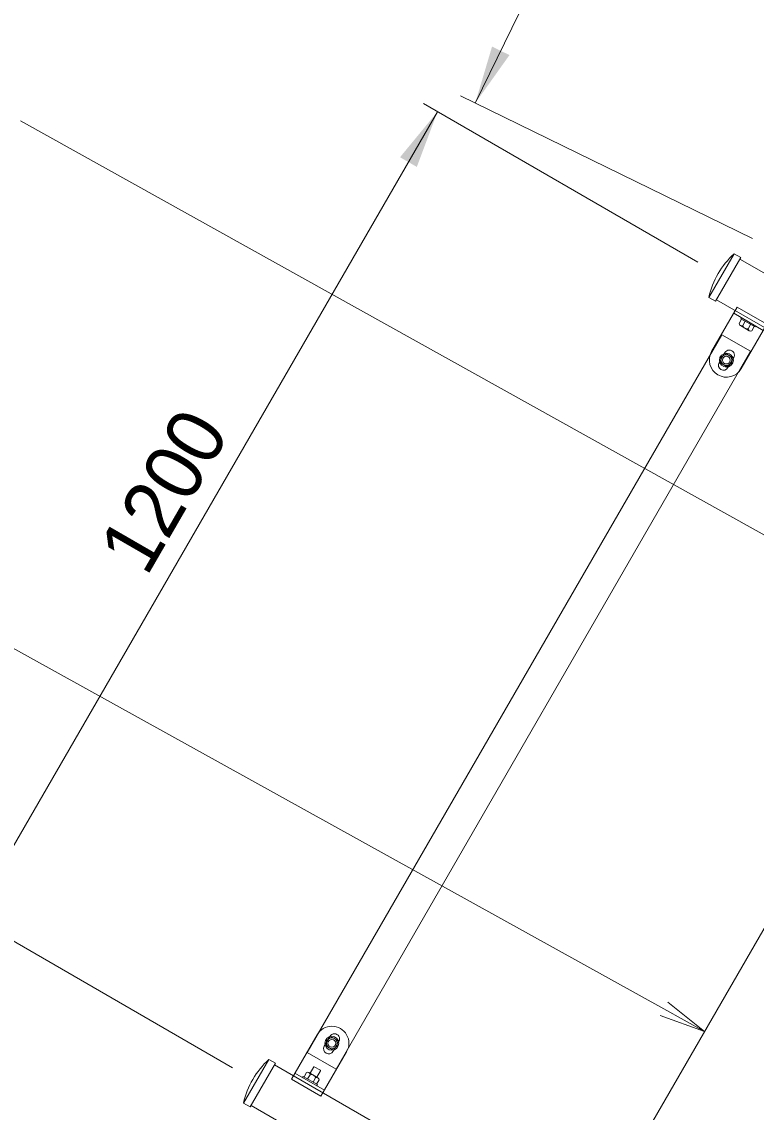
# Model space of a CAD drawing. Units: millimetres at full size, sheet at 1:30; details may follow other scales. Extents: x 300 to 12300, y 300 to 8610.
# Drawn here: x 5570 to 6516, y 5593 to 7000 of the extents above; entities that cross this region are included whole.
import ezdxf
from ezdxf.enums import TextEntityAlignment as Align

# ---------------------------------------------------------------- set-up
doc = ezdxf.new("R2010")
doc.units = ezdxf.units.MM
doc.header["$LTSCALE"] = 30
doc.linetypes.add('DASHED_SPACED', pattern=[12, 6, -6])
for name, color, linetype, lineweight in [('一般線', 7, 'Continuous', 13), ('側板', 3, 'Continuous', 13), ('寸法', 7, 'Continuous', 13), ('引出線', 7, 'Continuous', 13), ('手摺', 2, 'Continuous', 13), ('支柱', 4, 'Continuous', 13)]:
    doc.layers.add(name, color=color, linetype=linetype, lineweight=lineweight)
doc.styles.add('ＭＳ Ｐゴシック', font='')
doc.styles.get('ＭＳ Ｐゴシック').set_extended_font_data('MS PGothic')

# ---------------------------------------------------------------- blocks, each defined once
blk = doc.blocks.new('open_arrow')
at = {"color": 0, "linetype": 'Continuous', "lineweight": -2}
blk.add_lwpolyline([(7.5, 1.25), (0, 0), (7.5, -1.25)], dxfattribs=at)
blk = doc.blocks.new('filled_arrow')
at = {"color": 0, "linetype": 'Continuous', "lineweight": -2}
blk.add_solid([(7.5, 1.25), (0, 0), (7.5, -1.25)], dxfattribs=at)

msp = doc.modelspace()

# ---------------------------------------------------------------- linework, layer by layer
at = {"layer": '一般線'}
msp.add_open_spline([(4530.94, 1893.59), (4624.59, 1997.42), (4718.23, 2101.25), (4782.41, 2222.29), (4816.15, 2285.94), (4841.74, 2354.34), (4868.92, 2421.98), (4912.65, 2530.85), (4960.48, 2637.74), (5018.79, 2738.56), (5120.33, 2914.12), (5253.67, 3071.25), (5359.07, 3244.74), (5494.6, 3467.81), (5583.95, 3717.94), (5714.6, 3943.75), (5806.35, 4102.31), (5918.47, 4248.88), (6022.56, 4400.29), (6323, 4837.29), (6556.63, 5314.65), (6790.27, 5792.01)], degree=3, knots=[0, 0, 0, 0, 1, 1, 1, 2, 2, 2, 3, 3, 3, 4, 4, 4, 5, 5, 5, 6, 6, 6, 7, 7, 7, 7], dxfattribs=at)
at = {"layer": '側板'}
msp.add_line((7083.14, 6794.13), (6123.12, 5131.32), dxfattribs=at)
at = {"layer": '寸法'}
for p, q in [((6640.26, 7890.08), (6154.31, 6894.95)), ((6441.44, 6689.96), (6087.46, 6894.34)), ((6511.68, 6720.43), (6135.44, 6904.16)), ((6105.64, 6883.84), (5505.63, 5844.59)), ((5841.51, 5650.68), (5487.45, 5855.09)), ((5841.51, 5650.68), (5487.45, 5855.09))]:
    msp.add_line(p, q, dxfattribs=at)
at = {"layer": '引出線'}
for points in [[(7298.06, 5908.25), (7245.65, 5937.45), (5568.02, 6872.08)], [(6450.02, 5697.54), (6397.55, 5726.63), (5330.75, 6317.96)]]:
    msp.add_lwpolyline(points, dxfattribs=at)
at = {"layer": '手摺'}
for p, q in [((6472.39, 6596.18), (5937.8, 5670.16)), ((6472.39, 6596.18), (6509.37, 6574.83)), ((6509.37, 6574.83), (5974.78, 5648.81)), ((6476.21, 6573.18), (6468.71, 6560.19)), ((6479.97, 6553.69), (6487.47, 6566.68)), ((5967.16, 5691.31), (5959.66, 5678.32)), ((5970.92, 5671.82), (5978.42, 5684.81)), ((5937.8, 5670.16), (5974.78, 5648.81))]:
    msp.add_line(p, q, dxfattribs=at)
for centre, start, end in [((6481.84, 6569.93), 330, 150), ((6474.34, 6556.94), 150, 330), ((5972.79, 5688.06), 330, 150), ((5965.29, 5675.07), 150, 330)]:
    msp.add_arc(centre, 6.5, start, end, dxfattribs=at)
at = {"layer": '支柱'}
for p, q in [((6455.5, 6644.32), (6488, 6700.61)), ((6464.16, 6639.32), (6496.66, 6695.61)), ((6496.66, 6695.61), (6488, 6700.61)), ((7010.82, 6396.16), (6495.54, 6693.66)), ((6464.16, 6639.32), (6455.5, 6644.32)), ((6465.29, 6641.27), (6980.57, 6343.77)), ((6459.04, 6574.44), (6492.15, 6631.78)), ((6487.54, 6623.8), (6525.65, 6601.8)), ((6497.72, 6616.19), (6494.54, 6610.67)), ((6497.39, 6618.11), (6496.64, 6616.82)), ((6515.04, 6606.19), (6496.64, 6616.82)), ((6502.32, 6613.54), (6499.14, 6608.01)), ((6496.07, 6607.91), (6507.61, 6601.24)), ((6497.15, 6552.44), (6530.25, 6609.78)), ((6509.36, 6609.47), (6506.17, 6603.95)), ((6513.96, 6606.82), (6510.78, 6601.3)), ((6515.04, 6606.19), (6515.79, 6607.49)), ((5950.36, 5693.21), (5917.26, 5635.87)), ((5988.47, 5671.21), (5955.36, 5613.87)), ((5855.58, 5605.04), (5888.08, 5661.34)), ((5864.24, 5600.04), (5896.74, 5656.34)), ((5896.74, 5656.34), (5888.08, 5661.34)), ((6410.9, 5356.89), (5895.61, 5654.39)), ((5921.86, 5643.85), (5959.97, 5621.85)), ((5933.54, 5638.84), (5936.73, 5644.36)), ((5938.15, 5636.18), (5941.33, 5641.7)), ((5939.89, 5644.41), (5951.43, 5637.74)), ((5946.11, 5651.85), (5941.33, 5643.58)), ((5946.11, 5651.85), (5946.72, 5652.02)), ((5954.61, 5647.46), (5946.72, 5652.02)), ((5954.77, 5646.85), (5949.99, 5638.58)), ((5954.61, 5647.46), (5954.77, 5646.85)), ((5931.71, 5638.16), (5932.46, 5639.46)), ((5950.86, 5628.84), (5932.46, 5639.46)), ((5945.18, 5632.12), (5948.37, 5637.64)), ((5949.78, 5629.46), (5952.97, 5634.98)), ((5950.86, 5628.84), (5950.11, 5627.54)), ((5864.24, 5600.04), (5855.58, 5605.04)), ((5865.36, 5601.99), (6380.65, 5304.49))]:
    msp.add_line(p, q, dxfattribs=at)
at = {"layer": '支柱', "linetype": 'DASHED_SPACED'}
for p, q in [((6492.15, 6631.78), (6530.25, 6609.78)), ((5917.26, 5635.87), (5955.36, 5613.87))]:
    msp.add_line(p, q, dxfattribs=at)
at = {"layer": '支柱'}
for points in [[(6478.09, 6555.35), (6471.09, 6559.4), (6471.09, 6567.48), (6478.09, 6571.52), (6485.09, 6567.48), (6485.09, 6559.4)], [(5969.42, 5674.13), (5962.42, 5678.17), (5962.42, 5686.25), (5969.42, 5690.3), (5976.42, 5686.25), (5976.42, 5678.17)]]:
    msp.add_lwpolyline(points, close=True, dxfattribs=at)
for centre, radius in [((6478.09, 6563.44), 9), ((6478.09, 6563.44), 7), ((6478.09, 6563.44), 5), ((5969.42, 5682.21), 9), ((5969.42, 5682.21), 7), ((5969.42, 5682.21), 5)]:
    msp.add_circle(centre, radius, dxfattribs=at)
for centre, radius, start, end in [((6561.06, 6620.9), 108.12, 132.50768, 167.49232), ((6498.39, 6611), 3.87, 184.93691, 233.23231), ((6497.52, 6610.35), 2.84, 239.30823, 304.70707), ((6504.79, 6609.68), 5.89, 196.39982, 240.00262), ((6504.79, 6609.68), 5.89, 240.00262, 283.60541), ((6509, 6603.72), 2.84, 175.29816, 240.697), ((6509.14, 6604.8), 3.87, 246.76357, 295.06832), ((6478.09, 6563.44), 22, 150, 330), ((5969.42, 5682.21), 22, 330, 150), ((5961.14, 5581.63), 108.12, 132.50768, 167.49232), ((5938.37, 5640.86), 3.87, 66.76769, 115.06309), ((5938.51, 5641.93), 2.84, 355.29293, 60.69177), ((5942.72, 5635.98), 5.89, 59.99738, 103.60018), ((5942.72, 5635.98), 5.89, 16.39459, 59.99738), ((5949.99, 5635.3), 2.84, 59.303, 124.70184), ((5949.12, 5634.65), 3.87, 4.93168, 53.23643)]:
    msp.add_arc(centre, radius, start, end, dxfattribs=at)

# ---------------------------------------------------------------- block references
at = {"layer": '寸法', "xscale": 10, "yscale": 10}
for p, rotation in [((6154.31, 6894.95), 64), ((6105.64, 6883.84), 240)]:
    msp.add_blockref('filled_arrow', p, dxfattribs=dict(at, rotation=rotation))
at = {"layer": '引出線', "xscale": 8, "yscale": 8, "rotation": 151}
msp.add_blockref('open_arrow', (6450.02, 5697.54), dxfattribs=at)

# ---------------------------------------------------------------- texts
at = {"layer": '寸法', "style": 'ＭＳ Ｐゴシック'}
msp.add_text('1200', height=74.23, rotation=60, dxfattribs=at).set_placement((5752.38, 6394.97), align=Align.MIDDLE_CENTER)

doc.saveas('drawing.dxf')
